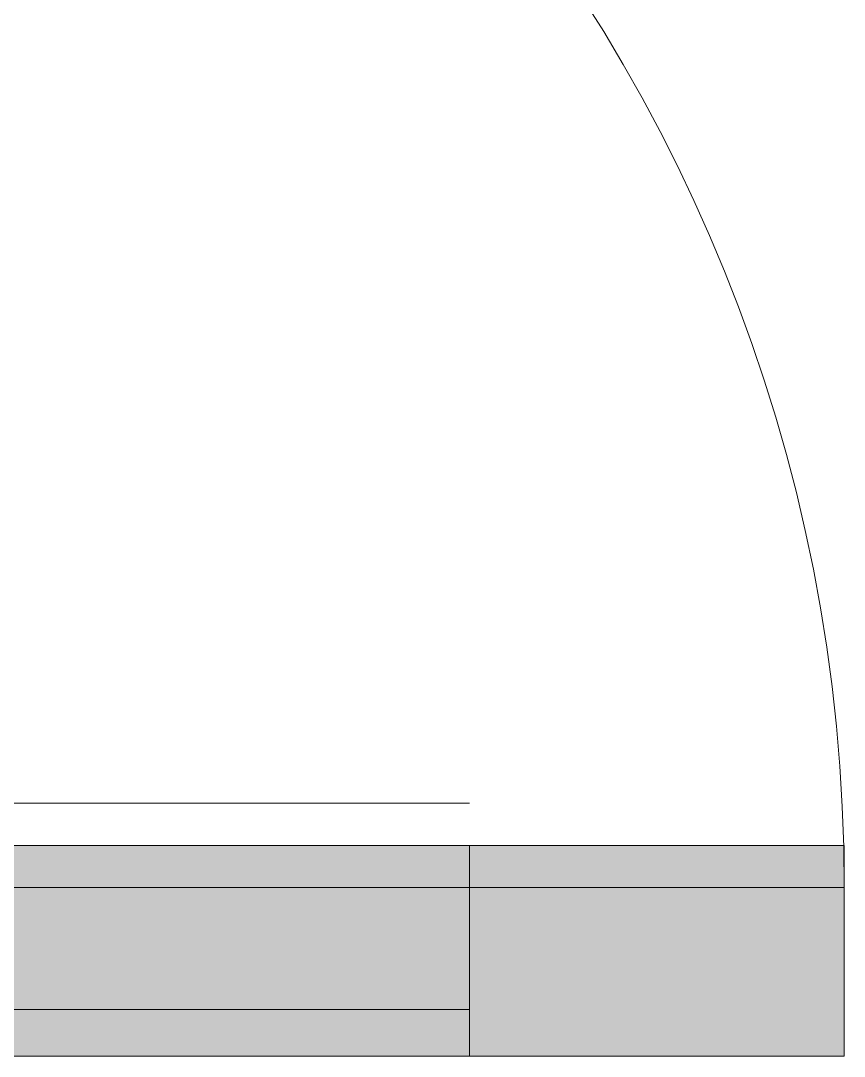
# Model space of a CAD drawing. Header units: millimetres. Extents: x -7229 to 196340, y -8553 to 29000.
# Drawn here: x 125415.3 to 125591, y 11722 to 11942.9 of the extents above; entities that cross this region are included whole.
import ezdxf

# ---------------------------------------------------------------- set-up
doc = ezdxf.new("R2010")
doc.units = ezdxf.units.MM
for name, color, linetype, lineweight, true_color in [('A-DETL-GENF-2', 7, 'Continuous', 5, 0xaaaaaa), ('A-DETL-GENF-3', 7, 'Continuous', 5, 0xe2e2e2), ('A-DOOR-1', 7, 'Continuous', 5, 0xb7b7b7), ('A-DOOR-4', 7, 'Continuous', 5, 0xaaaaaa)]:
    doc.layers.add(name, color=color, linetype=linetype, lineweight=lineweight, true_color=true_color)

# ---------------------------------------------------------------- blocks, each defined once
blk = doc.blocks.new('Дверь_Витражная_СКБ_2Ст - ВН-6-31912847-1_2_3_птичка зашивка')
at = {"layer": 'A-DETL-GENF-3'}
blk.add_hatch(color=256, dxfattribs=at).paths.add_polyline_path([(-643, -370), (-598, -370), (-598, -39), (-643, -39), (-643, -361.54)])
at = {"layer": 'A-DETL-GENF-2'}
for p, q in [((-643, -370), (-643, -39)), ((-643, -39), (-643, -370)), ((-598, -370), (-598, -39)), ((-598, -370), (-598, -39)), ((-633, -290), (-633, -100)), ((-589, -290), (-589, -100)), ((-643, -290), (-598, -290)), ((-643, -370), (-598, -370)), ((-643, -370), (-598, -370))]:
    blk.add_line(p, q, dxfattribs=at)
at = {"layer": 'A-DOOR-4'}
blk.add_line((-607, -370), (-607, -39), dxfattribs=at)
blk.add_arc((-607, -20), 350, 270, 356.8083, dxfattribs=at)

msp = doc.modelspace()

# ---------------------------------------------------------------- block references
at = {"layer": 'A-DOOR-1', "rotation": 89.99999999999957}
msp.add_blockref('Дверь_Витражная_СКБ_2Ст - ВН-6-31912847-1_2_3_птичка зашивка', (125221, 12365), dxfattribs=at)

doc.saveas('drawing.dxf')
